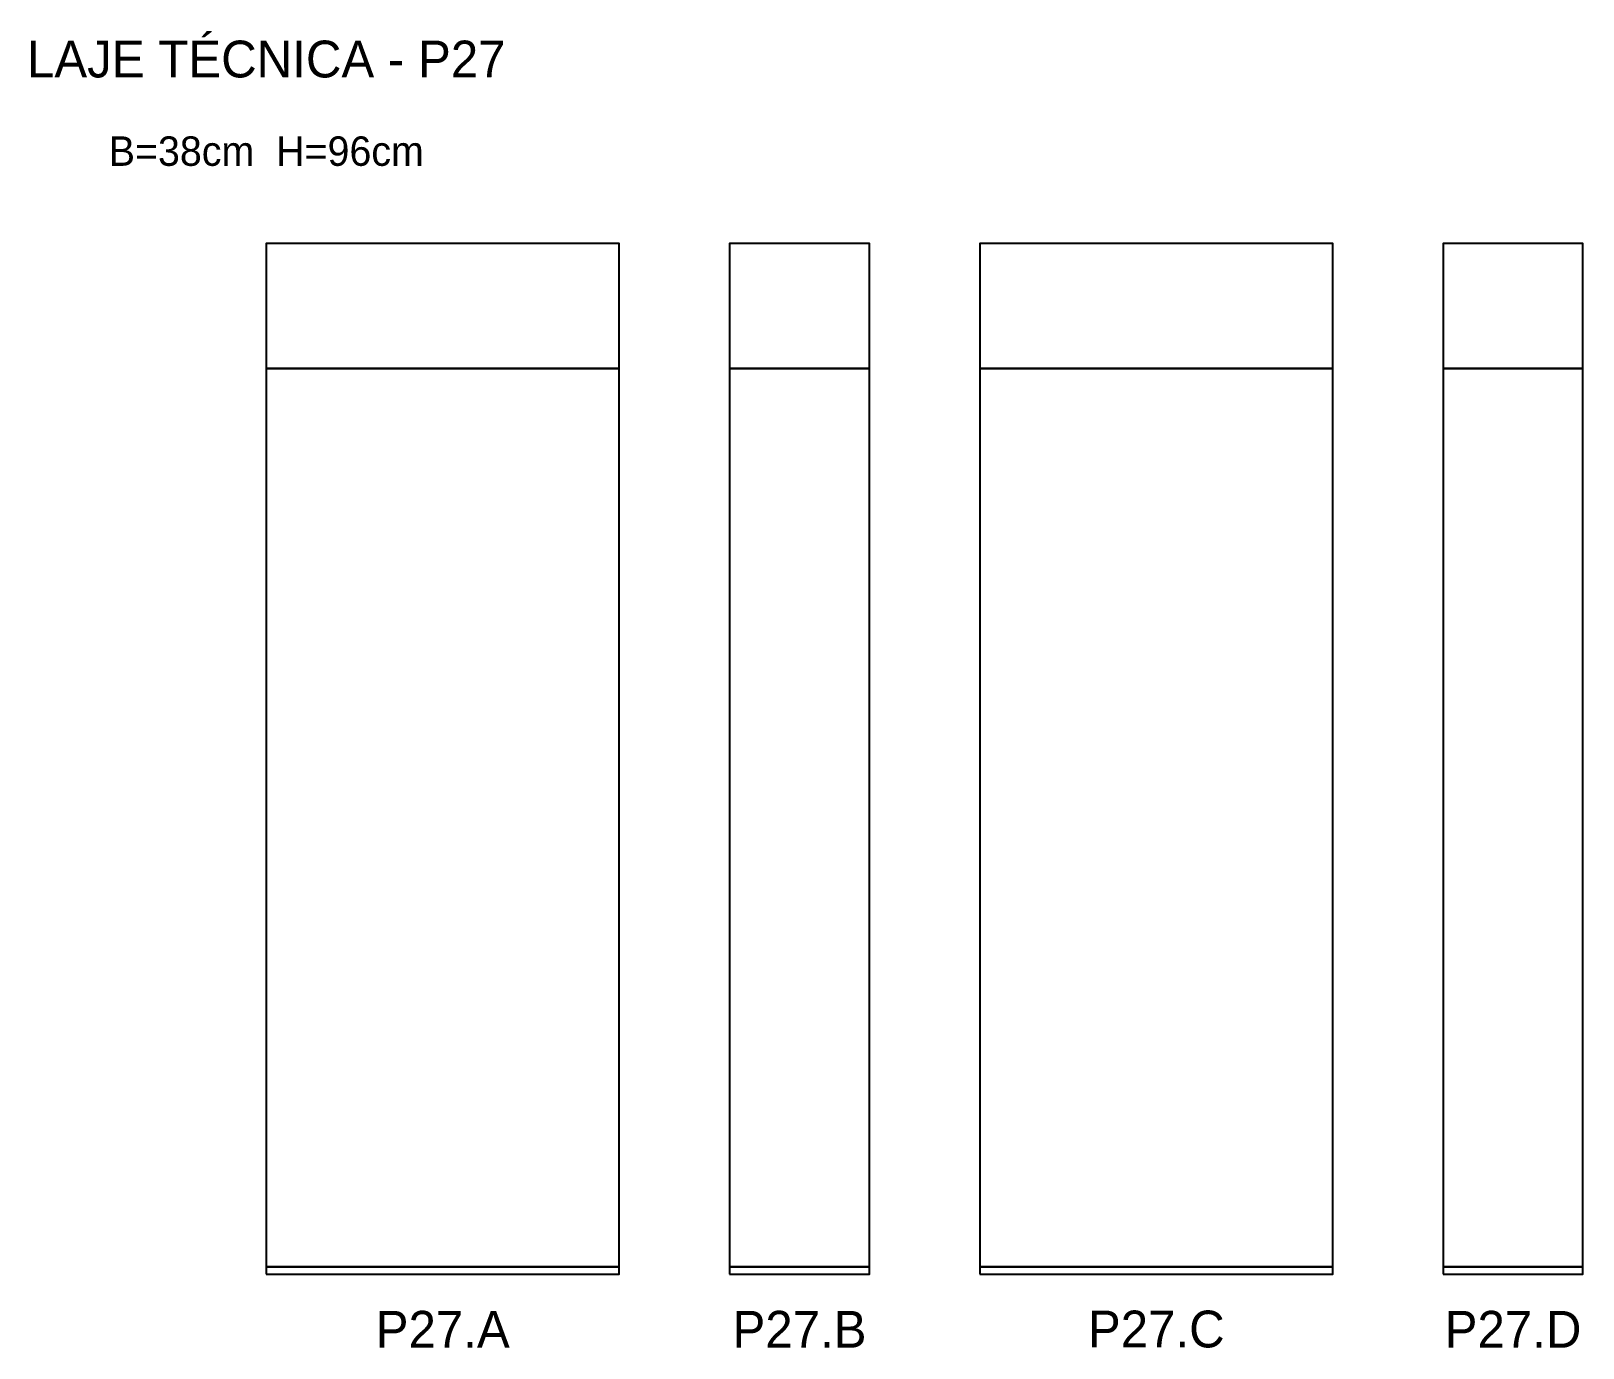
# Model space of a CAD drawing. Header units: metres. Extents: x -64 to 358, y -20 to 338.
import ezdxf

# ---------------------------------------------------------------- set-up
doc = ezdxf.new("R2010")
doc.units = ezdxf.units.M
for name, color, linetype in [('Cota Secao (2x)', 3, 'Continuous'), ('NOMENCLATURA', 1, 'Continuous'), ('Paineis', 7, 'Continuous'), ('Texto Secao', 2, 'Continuous')]:
    doc.layers.add(name, color=color, linetype=linetype)

msp = doc.modelspace()

# ---------------------------------------------------------------- linework, layer by layer
at = {"layer": 'Paineis'}
for points in [[(0, 246), (95.9, 246), (95.9, 280), (0, 280)], [(125.9, 246), (163.9, 246), (163.9, 280), (125.9, 280)], [(193.9, 246), (289.8, 246), (289.8, 280), (193.9, 280)], [(319.8, 246), (357.8, 246), (357.8, 280), (319.8, 280)], [(0, 2), (95.9, 2), (95.9, 246), (0, 246)], [(125.9, 2), (163.9, 2), (163.9, 246), (125.9, 246)], [(193.9, 2), (289.8, 2), (289.8, 246), (193.9, 246)], [(319.8, 2), (357.8, 2), (357.8, 246), (319.8, 246)], [(0, 0), (95.9, 0), (95.9, 2), (0, 2)], [(125.9, 0), (163.9, 0), (163.9, 2), (125.9, 2)], [(193.9, 0), (289.8, 0), (289.8, 2), (193.9, 2)], [(319.8, 0), (357.8, 0), (357.8, 2), (319.8, 2)]]:
    msp.add_lwpolyline(points, close=True, dxfattribs=at)

# ---------------------------------------------------------------- texts
at = {"layer": 'Cota Secao (2x)', "insert": (0, 305), "char_height": 8, "width": 377.8, "attachment_point": 5}
msp.add_mtext('B=38cm  H=96cm', dxfattribs=at)
at = {"layer": 'NOMENCLATURA', "insert": (0, 330), "char_height": 10, "width": 300, "attachment_point": 5}
msp.add_mtext('LAJE TÉCNICA - P27', dxfattribs=at)
at = {"layer": 'Texto Secao', "char_height": 10, "attachment_point": 5}
for s, insert, width in [('P27.A', (47.95, -15), 115.9), ('P27.B', (144.9, -15), 58), ('P27.C', (241.85, -15), 115.9), ('P27.D', (338.8, -15), 58)]:
    msp.add_mtext(s, dxfattribs=dict(at, insert=insert, width=width))

doc.saveas('drawing.dxf')
